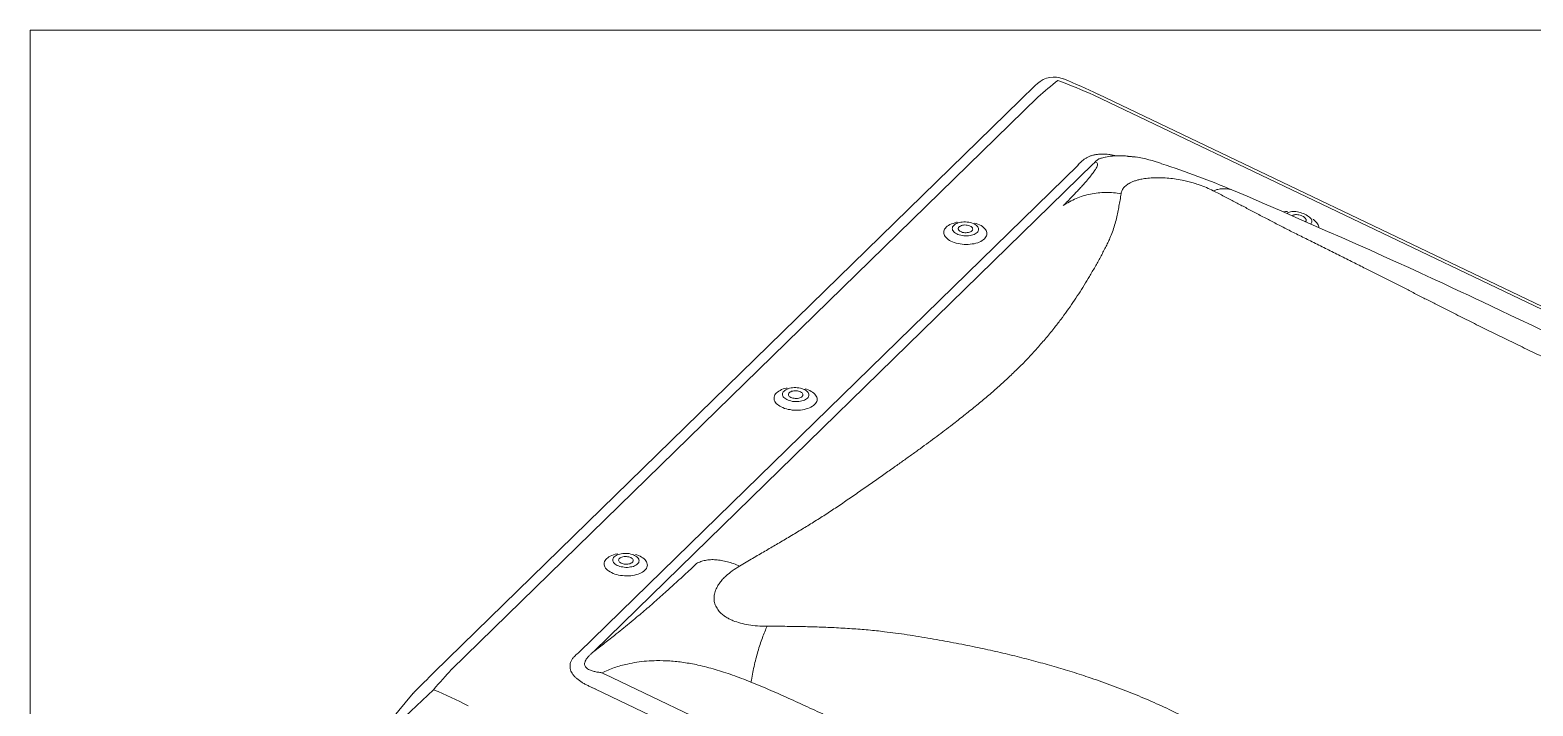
# Model space of a CAD drawing. Header units: millimetres. Extents: x -435 to 27166, y -19117 to 26500.
# Drawn here: x 26012.5 to 26058.98, y 19593.06 to 19613.96 of the extents above; entities that cross this region are included whole.
import ezdxf

# ---------------------------------------------------------------- set-up
doc = ezdxf.new("R2010")
doc.units = ezdxf.units.MM
doc.layers.add('Daglichtkoepel_Bitumen-P1-v1DWG_dwg', color=8, linetype='Continuous', lineweight=13)
doc.layers.add('VELUX_INFO', color=250, linetype='Continuous', lineweight=13)

# ---------------------------------------------------------------- blocks, each defined once
blk = doc.blocks.new('Daglichtkoepel_Bitumen-P1-v1DWG_dwg-3211646-Details Appartement')
at = {"layer": 'VELUX_INFO', "color": 10}
for p, q in [((50942.7, 35758.9), (50482.2, 35309.4)), ((50956.6, 35761.4), (50496.1, 35311.9)), ((51854.2, 35354.8), (51000.7, 35762.8)), ((51857.4, 35355.6), (51003.9, 35763.7)), ((50596, 35325.2), (50988.2, 35707.9)), ((51000.2, 35709), (50608.1, 35326.3)), ((50989.2, 35709.1), (50990.1, 35710)), ((50593.8, 35323.2), (50594.7, 35324.1)), ((50606.9, 35297.4), (50605.2, 35298.2)), ((50616.4, 35308.2), (51343.2, 34960.8)), ((51336.1, 34949), (50609.2, 35296.4))]:
    blk.add_line(p, q, dxfattribs=at)
at = {"layer": 'VELUX_INFO', "flags": 128}
blk.add_lwpolyline([(50165, 35814), (53340, 35814), (53340, 34671), (50165, 34671)], close=True, dxfattribs=at)
at = {"layer": 'VELUX_INFO', "color": 10, "flags": 128}
for points in [[(51009.5, 35714.2), (51006.6, 35713.5), (51006.7, 35713.5)], [(51033.8, 35714.3), (51031.9, 35714.5), (51030.2, 35714.7), (51028.8, 35714.8), (51027.6, 35714.9), (51026.5, 35715), (51025.5, 35715.1), (51024.9, 35715.1), (51024.4, 35715.1), (51023.9, 35715.2), (51023.4, 35715.2), (51022.8, 35715.2), (51022.1, 35715.2), (51021.1, 35715.2), (51020.3, 35715.2), (51019.3, 35715.2), (51018.6, 35715.2), (51017.9, 35715.2), (51017.3, 35715.2), (51016.6, 35715.1), (51016, 35715.1), (51015.4, 35715), (51014.6, 35715), (51013.6, 35714.9), (51012.5, 35714.7), (51011.2, 35714.5), (51009.7, 35714.2)], [(51354.1, 35577.6), (51344.7, 35582.2), (51335.6, 35586.5), (51327.7, 35590.2), (51320.1, 35593.8), (51312.9, 35597.2), (51306, 35600.5), (51300.6, 35603), (51295, 35605.7), (51289, 35608.5), (51282.7, 35611.4), (51274.7, 35615.1), (51266.3, 35619), (51257.4, 35623.1), (51248.1, 35627.4), (51238.3, 35631.8), (51228, 35636.5), (51217.3, 35641.3), (51206.4, 35646.2), (51195.3, 35651), (51184.2, 35655.9), (51172.9, 35660.8), (51161.6, 35665.8), (51148.2, 35671.7), (51134.7, 35677.6), (51121, 35683.5), (51110.4, 35687.9)], [(51152.4, 35669.9), (51152.5, 35670), (51153, 35670.4), (51153.6, 35670.7), (51154.3, 35671), (51155.1, 35671.3), (51156.1, 35671.4), (51157.1, 35671.5), (51158.2, 35671.5), (51159.3, 35671.4), (51160.5, 35671.2), (51161.7, 35671), (51162.9, 35670.6), (51164.1, 35670.3), (51165.2, 35669.8), (51166.4, 35669.3), (51167.4, 35668.8), (51168.4, 35668.2), (51169.2, 35667.6), (51170, 35667), (51170.7, 35666.3), (51171.2, 35665.7), (51171.6, 35665), (51171.8, 35664.4), (51171.9, 35663.8), (51171.9, 35663.2), (51171.7, 35662.7), (51171.4, 35662.2), (51170.9, 35661.8), (51170.8, 35661.8)], [(51156.6, 35668), (51156.8, 35668.3), (51157.2, 35668.6), (51157.7, 35668.8), (51158.4, 35669), (51159.1, 35669.1), (51159.9, 35669.1), (51160.8, 35669), (51161.7, 35668.8), (51162.6, 35668.6), (51163.5, 35668.3), (51164.4, 35667.9), (51165.2, 35667.5), (51165.8, 35667), (51166.4, 35666.5), (51166.9, 35666.1), (51167.2, 35665.6), (51167.4, 35665.1), (51167.4, 35664.7), (51167.3, 35664.3), (51167.1, 35663.9), (51166.7, 35663.6)], [(51177.3, 35658.9), (51177.3, 35659.4), (51177.1, 35660.2), (51176.8, 35661), (51176.3, 35661.8), (51175.7, 35662.7), (51175, 35663.5), (51174.1, 35664.3), (51173.1, 35665.1), (51172.7, 35665.5)], [(50893.2, 35663.1), (50892.8, 35663), (50891.3, 35662.6), (50890, 35662.2), (50888.7, 35661.7), (50887.5, 35661.2), (50886.4, 35660.6), (50885.5, 35659.9), (50884.7, 35659.2), (50884, 35658.4), (50883.4, 35657.6), (50883, 35656.8), (50882.8, 35656), (50882.7, 35655.1), (50882.8, 35654.3), (50883, 35653.4), (50883.4, 35652.6), (50883.9, 35651.8), (50884.5, 35651), (50885.3, 35650.2), (50886.2, 35649.5), (50887.3, 35648.8), (50888.4, 35648.2), (50889.7, 35647.6), (50891, 35647.1), (50892.5, 35646.7), (50894, 35646.3), (50895.5, 35646), (50897.1, 35645.8), (50898.7, 35645.7), (50900.3, 35645.6), (50901.9, 35645.7), (50903.5, 35645.8), (50905, 35646), (50906.5, 35646.2), (50908, 35646.6), (50909.4, 35647), (50910.6, 35647.5), (50911.8, 35648), (50912.9, 35648.6), (50913.8, 35649.3), (50914.6, 35650), (50915.3, 35650.8), (50915.9, 35651.6), (50916.3, 35652.4), (50916.5, 35653.2), (50916.6, 35654.1), (50916.5, 35654.9), (50916.3, 35655.8), (50916, 35656.6), (50915.5, 35657.4), (50914.8, 35658.2), (50914, 35659), (50913.1, 35659.7), (50912, 35660.4), (50910.9, 35661), (50909.6, 35661.6), (50908.3, 35662.1), (50907.2, 35662.4)], [(50759.8, 35532.9), (50759.4, 35532.8), (50758, 35532.5), (50756.6, 35532.1), (50755.3, 35531.6), (50754.1, 35531), (50753.1, 35530.4), (50752.1, 35529.7), (50751.3, 35529), (50750.6, 35528.3), (50750.1, 35527.5), (50749.7, 35526.7), (50749.4, 35525.8), (50749.4, 35525), (50749.4, 35524.1), (50749.6, 35523.3), (50750, 35522.4), (50750.5, 35521.6), (50751.2, 35520.8), (50752, 35520), (50752.9, 35519.3), (50753.9, 35518.6), (50755.1, 35518), (50756.3, 35517.5), (50757.7, 35516.9), (50759.1, 35516.5), (50760.6, 35516.1), (50762.1, 35515.9), (50763.7, 35515.6), (50765.3, 35515.5), (50766.9, 35515.5), (50768.5, 35515.5), (50770.1, 35515.6), (50771.7, 35515.8), (50773.2, 35516.1), (50774.6, 35516.4), (50776, 35516.8), (50777.3, 35517.3), (50778.4, 35517.9), (50779.5, 35518.5), (50780.5, 35519.1), (50781.3, 35519.9), (50782, 35520.6), (50782.5, 35521.4), (50782.9, 35522.2), (50783.2, 35523.1), (50783.2, 35523.9), (50783.2, 35524.8), (50783, 35525.6), (50782.6, 35526.5), (50782.1, 35527.3), (50781.4, 35528.1), (50780.6, 35528.8), (50779.7, 35529.6), (50778.7, 35530.2), (50777.5, 35530.9), (50776.3, 35531.4), (50774.9, 35531.9), (50773.8, 35532.3)], [(50626.4, 35402.7), (50626.1, 35402.7), (50624.6, 35402.3), (50623.2, 35401.9), (50622, 35401.4), (50620.8, 35400.9), (50619.7, 35400.2), (50618.8, 35399.6), (50618, 35398.9), (50617.3, 35398.1), (50616.7, 35397.3), (50616.3, 35396.5), (50616.1, 35395.7), (50616, 35394.8), (50616.1, 35394), (50616.3, 35393.1), (50616.6, 35392.3), (50617.1, 35391.4), (50617.8, 35390.7), (50618.6, 35389.9), (50619.5, 35389.2), (50620.6, 35388.5), (50621.7, 35387.9), (50623, 35387.3), (50624.3, 35386.8), (50625.8, 35386.4), (50627.2, 35386), (50628.8, 35385.7), (50630.4, 35385.5), (50632, 35385.4), (50633.6, 35385.3), (50635.2, 35385.3), (50636.8, 35385.4), (50638.3, 35385.6), (50639.8, 35385.9), (50641.3, 35386.3), (50642.6, 35386.7), (50643.9, 35387.2), (50645.1, 35387.7), (50646.2, 35388.3), (50647.1, 35389), (50647.9, 35389.7), (50648.6, 35390.5), (50649.2, 35391.2), (50649.6, 35392.1), (50649.8, 35392.9), (50649.9, 35393.7), (50649.8, 35394.6), (50649.6, 35395.5), (50649.2, 35396.3), (50648.7, 35397.1), (50648.1, 35397.9), (50647.3, 35398.7), (50646.4, 35399.4), (50645.3, 35400.1), (50644.2, 35400.7), (50642.9, 35401.3), (50641.6, 35401.8), (50640.5, 35402.1)], [(50466, 35293.3), (50419.5, 35237.3), (50481.9, 35295.9)]]:
    blk.add_lwpolyline(points, dxfattribs=at)
for points in [[(50908.9, 35655), (50908.3, 35654.5), (50907.5, 35654), (50906.6, 35653.5), (50905.6, 35653.2), (50904.6, 35652.9), (50903.4, 35652.6), (50902.2, 35652.5), (50901, 35652.4), (50899.8, 35652.4), (50898.5, 35652.4), (50897.3, 35652.6), (50896.1, 35652.8), (50894.9, 35653.1), (50893.9, 35653.5), (50892.9, 35653.9), (50892, 35654.4), (50891.2, 35655), (50890.6, 35655.5), (50890.1, 35656.2), (50889.7, 35656.8), (50889.5, 35657.5), (50889.4, 35658.1), (50889.5, 35658.8), (50889.7, 35659.4), (50890.1, 35660.1), (50890.6, 35660.6), (50891.3, 35661.2), (50892, 35661.7), (50892.9, 35662.1), (50893.9, 35662.5), (50895, 35662.8), (50896.1, 35663.1), (50897.3, 35663.2), (50898.6, 35663.3), (50899.8, 35663.3), (50901, 35663.2), (50902.3, 35663.1), (50903.5, 35662.9), (50904.6, 35662.6), (50905.7, 35662.2), (50906.7, 35661.7), (50907.5, 35661.3), (50908.3, 35660.7), (50909, 35660.1), (50909.5, 35659.5), (50909.8, 35658.9), (50910.1, 35658.2), (50910.1, 35657.6), (50910, 35656.9), (50909.8, 35656.3), (50909.4, 35655.6)], [(50904.8, 35656.3), (50904.3, 35655.9), (50903.7, 35655.5), (50902.9, 35655.2), (50902.1, 35655), (50901.2, 35654.9), (50900.3, 35654.8), (50899.4, 35654.8), (50898.4, 35654.9), (50897.5, 35655.1), (50896.7, 35655.4), (50896, 35655.7), (50895.3, 35656.1), (50894.8, 35656.5), (50894.4, 35657), (50894.2, 35657.5), (50894.1, 35658), (50894.1, 35658.5), (50894.4, 35658.9), (50894.7, 35659.4), (50895.2, 35659.8), (50895.9, 35660.1), (50896.6, 35660.4), (50897.4, 35660.7), (50898.3, 35660.8), (50899.2, 35660.9), (50900.2, 35660.8), (50901.1, 35660.7), (50902, 35660.6), (50902.9, 35660.3), (50903.6, 35660), (50904.2, 35659.6), (50904.8, 35659.2), (50905.2, 35658.7), (50905.4, 35658.2), (50905.5, 35657.7), (50905.4, 35657.2), (50905.2, 35656.7)], [(50775.6, 35524.9), (50774.9, 35524.3), (50774.1, 35523.8), (50773.3, 35523.4), (50772.3, 35523), (50771.2, 35522.7), (50770.1, 35522.5), (50768.9, 35522.3), (50767.6, 35522.2), (50766.4, 35522.2), (50765.1, 35522.3), (50763.9, 35522.4), (50762.7, 35522.7), (50761.6, 35523), (50760.5, 35523.3), (50759.5, 35523.8), (50758.7, 35524.3), (50757.9, 35524.8), (50757.2, 35525.4), (50756.7, 35526), (50756.4, 35526.6), (50756.1, 35527.3), (50756.1, 35528), (50756.1, 35528.6), (50756.4, 35529.3), (50756.7, 35529.9), (50757.3, 35530.5), (50757.9, 35531), (50758.7, 35531.5), (50759.6, 35532), (50760.6, 35532.3), (50761.6, 35532.7), (50762.8, 35532.9), (50764, 35533.1), (50765.2, 35533.2), (50766.4, 35533.2), (50767.7, 35533.1), (50768.9, 35532.9), (50770.1, 35532.7), (50771.3, 35532.4), (50772.3, 35532), (50773.3, 35531.6), (50774.2, 35531.1), (50775, 35530.6), (50775.6, 35530), (50776.1, 35529.4), (50776.5, 35528.7), (50776.7, 35528.1), (50776.8, 35527.4), (50776.7, 35526.7), (50776.5, 35526.1), (50776.1, 35525.5)], [(50771.5, 35526.1), (50771, 35525.7), (50770.3, 35525.4), (50769.6, 35525.1), (50768.8, 35524.9), (50767.9, 35524.7), (50766.9, 35524.7), (50766, 35524.7), (50765.1, 35524.8), (50764.2, 35525), (50763.3, 35525.2), (50762.6, 35525.5), (50761.9, 35525.9), (50761.4, 35526.3), (50761, 35526.8), (50760.8, 35527.3), (50760.7, 35527.8), (50760.8, 35528.3), (50761, 35528.8), (50761.4, 35529.2), (50761.9, 35529.6), (50762.5, 35530), (50763.2, 35530.3), (50764.1, 35530.5), (50765, 35530.6), (50765.9, 35530.7), (50766.8, 35530.7), (50767.8, 35530.6), (50768.7, 35530.4), (50769.5, 35530.1), (50770.2, 35529.8), (50770.9, 35529.4), (50771.4, 35529), (50771.8, 35528.5), (50772, 35528.1), (50772.1, 35527.6), (50772.1, 35527.1), (50771.8, 35526.6)], [(50642.2, 35394.7), (50641.6, 35394.2), (50640.8, 35393.7), (50639.9, 35393.2), (50638.9, 35392.8), (50637.8, 35392.5), (50636.7, 35392.3), (50635.5, 35392.1), (50634.3, 35392), (50633, 35392), (50631.8, 35392.1), (50630.6, 35392.3), (50629.4, 35392.5), (50628.2, 35392.8), (50627.2, 35393.2), (50626.2, 35393.6), (50625.3, 35394.1), (50624.5, 35394.6), (50623.9, 35395.2), (50623.4, 35395.8), (50623, 35396.5), (50622.8, 35397.1), (50622.7, 35397.8), (50622.8, 35398.5), (50623, 35399.1), (50623.4, 35399.7), (50623.9, 35400.3), (50624.6, 35400.9), (50625.3, 35401.4), (50626.2, 35401.8), (50627.2, 35402.2), (50628.3, 35402.5), (50629.4, 35402.7), (50630.6, 35402.9), (50631.8, 35403), (50633.1, 35403), (50634.3, 35402.9), (50635.6, 35402.8), (50636.8, 35402.5), (50637.9, 35402.2), (50639, 35401.9), (50639.9, 35401.4), (50640.8, 35400.9), (50641.6, 35400.4), (50642.2, 35399.8), (50642.7, 35399.2), (50643.1, 35398.5), (50643.3, 35397.9), (50643.4, 35397.2), (50643.3, 35396.6), (50643.1, 35395.9), (50642.7, 35395.3)], [(50638.1, 35396), (50637.6, 35395.6), (50637, 35395.2), (50636.2, 35394.9), (50635.4, 35394.7), (50634.5, 35394.6), (50633.6, 35394.5), (50632.6, 35394.5), (50631.7, 35394.6), (50630.8, 35394.8), (50630, 35395), (50629.2, 35395.4), (50628.6, 35395.8), (50628.1, 35396.2), (50627.7, 35396.6), (50627.4, 35397.1), (50627.3, 35397.6), (50627.4, 35398.1), (50627.6, 35398.6), (50628, 35399.1), (50628.5, 35399.5), (50629.1, 35399.8), (50629.9, 35400.1), (50630.7, 35400.3), (50631.6, 35400.5), (50632.5, 35400.5), (50633.5, 35400.5), (50634.4, 35400.4), (50635.3, 35400.2), (50636.1, 35400), (50636.9, 35399.7), (50637.5, 35399.3), (50638.1, 35398.9), (50638.4, 35398.4), (50638.7, 35397.9), (50638.8, 35397.4), (50638.7, 35396.9), (50638.5, 35396.4)]]:
    blk.add_lwpolyline(points, close=True, dxfattribs=at)
at = {"layer": 'VELUX_INFO', "color": 10}
for centre, radius, start, end in [((51725.6, 34957.2), 1120.6, 133.3527, 134.3214), ((50969.4, 35758.1), 19, 67.6155, 133.332), ((50771.5, 35277.2), 539.1, 64.4666, 67.6278), ((51015.2, 35600.9), 114.9, 70.3483, 80.7415), ((50802.4, 34949.2), 800.4, 67.3672, 71.6871), ((51153.2, 35654.5), 17.1, 91.363, 102.7916), ((51583.8, 34182), 1576.2, 134.3376, 135.106), ((50480.7, 35281.1), 19, 135.082, 140.2326)]:
    blk.add_arc(centre, radius, start, end, dxfattribs=at)
for centre, major_axis, ratio, start_param, end_param in [((50908.7, 35671), (137, 142.3), 0.164538, 0.926389, 1.049487), ((50908.7, 35671), (-241, 76.3), 0.469457, 4.472837, 4.595936), ((50893.3, 35697), (147.6, 124.2), 0.299796, 5.137677, 5.146679), ((50904.8, 35681.9), (165, 132.5), 0.20238, 5.158709, 5.167711), ((50308.6, 35126.3), (320.8, 234), 0.046286, 5.77952, 5.788522), ((50320.1, 35111.2), (318.8, 252.8), 0.054765, 5.786085, 5.795087), ((50357.2, 35132.7), (175.1, 215.3), 0.033232, 0.614725, 0.737823), ((50313.8, 35124.7), (392.8, 85.3), 0.516569, 0.587526, 0.596528), ((50357.2, 35132.7), (-261.9, 9.5), 0.717478, 4.119108, 4.242207), ((50308.6, 35126.3), (388.6, 80.5), 0.475776, 0.594013, 0.603015)]:
    blk.add_ellipse(centre, major_axis=major_axis, ratio=ratio, start_param=start_param, end_param=end_param, dxfattribs=at)
for points, knots in [([(50990.1, 35710), (50990.5, 35710.4), (50991.5, 35711.3), (50993.1, 35712.6), (50994.9, 35713.7), (50996.9, 35714.7), (50999.1, 35715.5), (51001.6, 35716.1), (51004.2, 35716.5), (51007, 35716.7), (51009.8, 35716.6), (51012.5, 35716.3), (51015.1, 35715.8), (51016.9, 35715.5), (51017.8, 35715.2), (51017.8, 35715.2)], [0, 0, 0, 0, 0.085561, 0.171205, 0.256679, 0.342215, 0.42796, 0.513365, 0.59803, 0.683064, 0.767711, 0.843738, 0.920024, 0.996127, 1, 1, 1, 1]), ([(51006.6, 35713.5), (51006.5, 35713.5), (51005.8, 35713.3), (51005, 35713), (51003.9, 35712.4), (51002.8, 35711.7), (51002.2, 35711), (51001.9, 35710.7)], [0, 0, 0, 0, 0.0553697, 0.2473426, 0.3894157, 0.6928105, 1, 1, 1, 1]), ([(51009.7, 35714.2), (51009.7, 35714.2), (51009.6, 35714.2), (51009.6, 35714.2), (51009.5, 35714.2)], [0, 0, 0, 0, 0.131725, 1, 1, 1, 1]), ([(51033.7, 35714.2), (51033.1, 35714.3), (51031, 35714.6), (51028.9, 35714.6), (51027.4, 35714.6)], [0, 0, 0, 0, 0.289248, 1, 1, 1, 1]), ([(50976.6, 35676.1), (50977.8, 35677.3), (50980.1, 35679.6), (50983.3, 35683), (50986.3, 35686.1), (50989, 35688.9), (50991.5, 35691.7), (50994.4, 35694.9), (50997.4, 35698.4), (51000.1, 35701.9), (51001.3, 35703.7), (51001.9, 35704.6)], [0, 0, 0, 0, 0.103556, 0.203064, 0.298582, 0.390173, 0.477909, 0.571719, 0.721306, 0.863816, 1, 1, 1, 1]), ([(51001.8, 35710.7), (51001.8, 35710.7), (51001.7, 35710.4), (51001.6, 35710.3), (51001.5, 35710.2), (51001.5, 35710.2)], [0, 0, 0, 0, 0.000038, 0.999957, 1, 1, 1, 1]), ([(51001.9, 35704.6), (51002.3, 35705.3), (51003, 35706.5), (51003.5, 35707.9), (51003.6, 35709.1), (51003.1, 35710.1), (51002, 35710.2), (51001.5, 35710.2)], [0, 0, 0, 0, 0.1764214, 0.3495564, 0.5201907, 0.7605725, 1, 1, 1, 1]), ([(51048.3, 35698), (51046.5, 35697.9), (51042.9, 35697.7), (51038.6, 35697.1), (51035.2, 35696.3), (51032.5, 35695.5), (51029.6, 35694.3), (51026.8, 35692.7), (51024.3, 35690.6), (51022.7, 35688.2), (51022.3, 35686.4), (51022, 35685.5)], [0, 0, 0, 0, 0.110465, 0.220685, 0.295419, 0.372021, 0.451216, 0.579303, 0.712009, 0.851589, 1, 1, 1, 1]), ([(51094.4, 35687.8), (51092.7, 35688.6), (51089.3, 35690.3), (51084.2, 35692.2), (51079.6, 35693.7), (51075.5, 35694.8), (51070.9, 35695.9), (51065.5, 35696.9), (51059.6, 35697.7), (51053.8, 35698.1), (51050.1, 35698), (51048.3, 35698)], [0, 0, 0, 0, 0.148389, 0.287963, 0.377106, 0.463854, 0.548912, 0.666611, 0.77929, 0.889516, 1, 1, 1, 1]), ([(51094.4, 35687.8), (51095.6, 35688.2), (51098.1, 35689), (51101.6, 35689.5), (51105.1, 35689.4), (51108.1, 35688.9), (51109.8, 35688.2), (51110.4, 35687.9)], [0, 0, 0, 0, 0.211318, 0.425456, 0.641539, 0.858592, 1, 1, 1, 1]), ([(51649.9, 35422.3), (51645.7, 35424.2), (51637.5, 35427.9), (51625.6, 35433.2), (51613.8, 35438.4), (51601.8, 35443.7), (51589.5, 35449.1), (51577.4, 35454.5), (51566.7, 35459.4), (51557.3, 35463.7), (51548.9, 35467.6), (51540.3, 35471.6), (51531.7, 35475.6), (51523.2, 35479.5), (51514.8, 35483.4), (51506.6, 35487.1), (51496.2, 35491.9), (51483.7, 35497.5), (51469.2, 35504.1), (51455, 35510.5), (51441.1, 35516.8), (51427.3, 35523.1), (51412.4, 35529.8), (51396.7, 35537), (51380.4, 35544.5), (51364.4, 35552), (51349.5, 35559.1), (51335.4, 35565.9), (51322.3, 35572.2), (51309.3, 35578.6), (51296.4, 35585.1), (51283.5, 35591.5), (51272.3, 35597.2), (51262.7, 35602), (51254.6, 35606.2), (51246.3, 35610.4), (51238.1, 35614.6), (51229.7, 35618.8), (51221.3, 35623.1), (51212.3, 35627.6), (51202.8, 35632.4), (51192.7, 35637.5), (51182.4, 35642.6), (51172.2, 35647.7), (51162.2, 35652.6), (51152.8, 35657.3), (51144, 35661.9), (51135.5, 35666.3), (51127.1, 35670.7), (51119, 35675), (51111, 35679.2), (51102.9, 35683.5), (51097.3, 35686.3), (51094.4, 35687.8)], [0, 0, 0, 0, 0.021053, 0.040797, 0.059247, 0.079452, 0.100281, 0.120064, 0.139429, 0.152876, 0.166726, 0.180972, 0.19531, 0.209309, 0.223084, 0.236642, 0.249992, 0.274443, 0.298297, 0.321628, 0.34452, 0.367068, 0.390591, 0.418441, 0.445738, 0.472809, 0.499999, 0.523082, 0.546044, 0.569095, 0.592442, 0.616277, 0.639342, 0.65455, 0.669912, 0.685458, 0.701217, 0.717213, 0.73347, 0.750008, 0.76949, 0.789425, 0.809837, 0.83071, 0.850826, 0.870095, 0.888925, 0.906964, 0.925849, 0.944228, 0.961679, 0.980265, 1, 1, 1, 1]), ([(51022, 35685.5), (51021.8, 35683.8), (51021.3, 35680.6), (51020.4, 35675.8), (51019.5, 35670.9), (51018.4, 35665.9), (51017, 35660.8), (51015.3, 35655.6), (51013.5, 35651), (51011.6, 35646.9), (51009.8, 35643.3), (51007.8, 35639.5), (51005.8, 35635.7), (51003.7, 35631.8), (51001.6, 35628.1), (50999.4, 35624.3), (50996.6, 35619.5), (50993.1, 35613.7), (50988.8, 35606.9), (50984.3, 35600.1), (50979.6, 35593.4), (50974.6, 35586.6), (50968.9, 35579.3), (50962.5, 35571.4), (50955.3, 35563.1), (50947.6, 35554.8), (50939.8, 35547), (50932, 35539.6), (50924.2, 35532.5), (50916.1, 35525.5), (50907.5, 35518.4), (50898.6, 35511.3), (50890.6, 35504.9), (50883.4, 35499.5), (50877.2, 35494.8), (50870.7, 35490), (50864.1, 35485.2), (50857.3, 35480.3), (50850.3, 35475.3), (50842.7, 35469.9), (50834.5, 35464.1), (50825.6, 35457.9), (50816.4, 35451.5), (50807.1, 35445), (50797.8, 35438.7), (50788.6, 35432.6), (50779.4, 35426.9), (50770.2, 35421.2), (50760.8, 35415.6), (50751.5, 35410.1), (50742.1, 35404.6), (50732.4, 35399), (50725.8, 35395), (50722.4, 35393)], [0, 0, 0, 0, 0.021053, 0.040797, 0.059247, 0.079452, 0.100281, 0.120064, 0.139429, 0.152876, 0.166726, 0.180972, 0.19531, 0.209309, 0.223084, 0.236642, 0.249992, 0.274443, 0.298297, 0.321628, 0.34452, 0.367068, 0.390591, 0.418441, 0.445738, 0.472809, 0.499999, 0.523082, 0.546044, 0.569095, 0.592442, 0.616277, 0.639342, 0.65455, 0.669912, 0.685458, 0.701217, 0.717213, 0.73347, 0.750008, 0.76949, 0.789425, 0.809837, 0.83071, 0.850826, 0.870095, 0.888925, 0.906964, 0.925849, 0.944228, 0.961679, 0.980265, 1, 1, 1, 1]), ([(51022, 35685.5), (51020, 35685.8), (51016, 35686.4), (51010, 35686.6), (51003.9, 35686.2), (50997.9, 35685.3), (50992.1, 35683.8), (50986.6, 35681.8), (50981.4, 35679.2), (50978.2, 35677.2), (50976.6, 35676.1)], [0, 0, 0, 0, 0.123057, 0.247766, 0.373599, 0.500003, 0.626406, 0.752239, 0.876945, 1, 1, 1, 1]), ([(50641.5, 35352.8), (50643.1, 35354.2), (50646.3, 35356.9), (50651, 35360.9), (50655.7, 35365), (50660.4, 35369.1), (50664.9, 35373.1), (50670, 35377.8), (50675.7, 35383), (50682.2, 35389), (50686.4, 35393), (50688.6, 35395.1)], [0, 0, 0, 0, 0.085973, 0.174392, 0.265467, 0.359387, 0.456329, 0.546794, 0.688091, 0.839079, 1, 1, 1, 1]), ([(50722.4, 35393), (50720.8, 35393.7), (50717.5, 35395.1), (50712.8, 35396.5), (50708.1, 35397.5), (50703.6, 35398.1), (50699.4, 35398.1), (50695.4, 35397.6), (50691.8, 35396.6), (50689.7, 35395.6), (50688.6, 35395.1)], [0, 0, 0, 0, 0.123067, 0.247776, 0.373617, 0.500025, 0.62639, 0.752192, 0.876919, 1, 1, 1, 1]), ([(50722.4, 35393), (50720.4, 35391.8), (50716.6, 35389.4), (50712.2, 35385.8), (50709, 35382.7), (50706.7, 35379.9), (50704.6, 35376.7), (50703, 35373.1), (50702.2, 35369.1), (50702.3, 35365.3), (50703.2, 35362.8), (50703.6, 35361.6)], [0, 0, 0, 0, 0.148389, 0.287963, 0.377106, 0.463855, 0.548912, 0.666611, 0.77929, 0.889516, 1, 1, 1, 1]), ([(50703.6, 35361.6), (50704.3, 35360.5), (50705.5, 35358.1), (50708.3, 35355.4), (50711.1, 35353.3), (50714, 35351.6), (50717.9, 35349.8), (50723, 35348.1), (50729.4, 35346.8), (50736.5, 35345.9), (50741.5, 35345.8), (50744, 35345.8)], [0, 0, 0, 0, 0.110465, 0.220685, 0.295419, 0.372021, 0.451216, 0.579303, 0.712009, 0.85159, 1, 1, 1, 1]), ([(50606.8, 35325.1), (50609.7, 35327.3), (50615.5, 35331.8), (50623.2, 35337.9), (50630, 35343.3), (50635.8, 35348.1), (50639.6, 35351.2), (50641.5, 35352.8)], [0, 0, 0, 0, 0.2394275, 0.4798098, 0.6504437, 0.8235785, 1, 1, 1, 1]), ([(50731.3, 35301.9), (50731.7, 35304), (50732.4, 35308.1), (50733.7, 35314.2), (50735.1, 35320.2), (50736.7, 35326), (50738.4, 35331.5), (50740.2, 35336.7), (50742.1, 35341.5), (50743.4, 35344.4), (50744, 35345.8)], [0, 0, 0, 0, 0.123081, 0.247808, 0.37361, 0.499976, 0.626383, 0.752224, 0.876933, 1, 1, 1, 1]), ([(50744, 35345.8), (50748.7, 35345.8), (50757.7, 35345.7), (50770.8, 35345.6), (50783.7, 35345.2), (50796.8, 35344.7), (50810.2, 35343.9), (50823.4, 35342.9), (50834.9, 35341.7), (50845, 35340.4), (50854, 35339.1), (50863.2, 35337.7), (50872.4, 35336.1), (50881.4, 35334.5), (50890.3, 35332.9), (50899, 35331.2), (50910, 35329), (50923.2, 35326.1), (50938.4, 35322.5), (50953.2, 35318.7), (50967.6, 35314.7), (50981.9, 35310.5), (50997.2, 35305.5), (51013.2, 35299.9), (51029.8, 35293.6), (51046, 35286.8), (51061, 35279.9), (51075, 35272.9), (51088, 35266.1), (51100.8, 35258.8), (51113.5, 35251.2), (51125.9, 35243.2), (51136.8, 35236), (51146, 35229.6), (51153.8, 35223.9), (51161.7, 35218.1), (51169.5, 35212.1), (51177.4, 35205.9), (51185.3, 35199.5), (51193.7, 35192.6), (51202.6, 35185), (51212, 35176.8), (51221.5, 35168.2), (51230.9, 35159.5), (51239.9, 35150.8), (51248.4, 35142.2), (51256.3, 35133.7), (51263.9, 35125.1), (51271.2, 35116.4), (51278.3, 35107.7), (51285.2, 35098.9), (51292.3, 35089.8), (51297, 35083.5), (51299.5, 35080.3)], [0, 0, 0, 0, 0.021053, 0.040797, 0.059247, 0.079452, 0.100281, 0.120064, 0.139429, 0.152876, 0.166726, 0.180972, 0.19531, 0.209309, 0.223084, 0.236642, 0.249992, 0.274443, 0.298297, 0.321628, 0.34452, 0.367069, 0.390591, 0.418441, 0.445738, 0.472809, 0.499999, 0.523082, 0.546044, 0.569096, 0.592442, 0.616277, 0.639342, 0.65455, 0.669912, 0.685458, 0.701217, 0.717213, 0.73347, 0.750008, 0.76949, 0.789425, 0.809837, 0.83071, 0.850826, 0.870095, 0.888925, 0.906964, 0.925849, 0.944228, 0.961679, 0.980265, 1, 1, 1, 1]), ([(50605.2, 35298.2), (50604.4, 35298.6), (50602.6, 35299.4), (50600.2, 35300.7), (50597.8, 35302.1), (50595.7, 35303.7), (50593.7, 35305.3), (50592.1, 35307), (50590.8, 35308.8), (50589.8, 35310.6), (50589.3, 35312.4), (50589.1, 35314.1), (50589.2, 35315.7), (50589.6, 35317.5), (50590.5, 35319.4), (50591.9, 35321.4), (50593.2, 35322.6), (50593.8, 35323.2)], [0, 0, 0, 0, 0.064315, 0.128693, 0.192943, 0.257239, 0.321693, 0.385891, 0.449533, 0.513452, 0.577081, 0.634229, 0.691573, 0.748778, 0.832334, 0.916236, 1, 1, 1, 1]), ([(50605.9, 35324.2), (50605.7, 35324.1), (50605.1, 35323.5), (50603.9, 35322.3), (50602.5, 35320.7), (50601.5, 35319.2), (50600.9, 35317.8), (50600.6, 35316.7), (50600.6, 35315.7), (50600.8, 35314.8), (50601.3, 35313.8), (50602.2, 35312.8), (50603.6, 35311.8), (50605.1, 35311.2), (50607, 35310.5), (50609.5, 35309.9), (50611.6, 35309.6), (50612.6, 35309.5)], [0, 0, 0, 0, 0.019763, 0.105202, 0.190701, 0.275783, 0.333663, 0.391456, 0.433872, 0.481314, 0.528743, 0.598726, 0.665745, 0.732922, 0.783335, 0.891577, 1, 1, 1, 1]), ([(50606.8, 35325.1), (50606.8, 35325.1), (50606.5, 35324.7), (50606.2, 35324.4), (50605.9, 35324.2), (50605.9, 35324.2)], [0, 0, 0, 0, 0.000028, 0.999962, 1, 1, 1, 1]), ([(50657.1, 35318.8), (50654.5, 35318.7), (50649.3, 35318.5), (50641.7, 35317.6), (50633.3, 35316), (50623.9, 35313.5), (50617.4, 35310.7), (50614.1, 35309.3)], [0, 0, 0, 0, 0.176422, 0.349556, 0.520191, 0.760573, 1, 1, 1, 1]), ([(50731.3, 35301.9), (50728.8, 35302.9), (50724, 35304.8), (50716.9, 35307.4), (50709.9, 35309.8), (50703.2, 35311.9), (50696.5, 35313.7), (50688.3, 35315.7), (50678.6, 35317.4), (50667.7, 35318.7), (50660.6, 35318.7), (50657.1, 35318.8)], [0, 0, 0, 0, 0.103556, 0.203064, 0.298582, 0.390173, 0.477909, 0.571719, 0.721306, 0.863816, 1, 1, 1, 1]), ([(50612.6, 35309.5), (50612.6, 35309.5), (50613.1, 35309.5), (50613.6, 35309.4), (50614.1, 35309.3), (50614.1, 35309.3)], [0, 0, 0, 0, 0.000042, 0.999963, 1, 1, 1, 1]), ([(51265.1, 35046.8), (51263.2, 35047.8), (51259.3, 35049.9), (51253.2, 35053.2), (51246.5, 35056.7), (51239.3, 35060.4), (51232.1, 35064), (51225.1, 35067.6), (51218.4, 35070.9), (51212.7, 35073.8), (51207.9, 35076.2), (51203.9, 35078.2), (51200.1, 35080.1), (51196.4, 35081.9), (51192.8, 35083.8), (51189.4, 35085.6), (51186, 35087.3), (51182.5, 35089.2), (51178.6, 35091.3), (51174.6, 35093.4), (51171, 35095.3), (51168.1, 35096.9), (51165.9, 35098.1), (51163.6, 35099.3), (51161.1, 35100.6), (51157.9, 35102.2), (51154.8, 35103.8), (51151.6, 35105.5), (51148.6, 35107), (51145.8, 35108.4), (51143.2, 35109.7), (51140.5, 35111), (51137.9, 35112.3), (51135.2, 35113.7), (51132.7, 35114.9), (51128.2, 35117.1), (51121.6, 35120.2), (51112.3, 35124.7), (51103.4, 35128.9), (51095.1, 35132.7), (51087.7, 35136.2), (51079.8, 35139.8), (51071.5, 35143.6), (51062.8, 35147.6), (51053.4, 35151.9), (51043.9, 35156.2), (51034.7, 35160.5), (51026.2, 35164.4), (51019, 35167.7), (51013, 35170.5), (51008, 35172.9), (51003.5, 35175), (50999.3, 35177), (50994.7, 35179.2), (50989.1, 35181.9), (50982.3, 35185.2), (50975.5, 35188.6), (50968.9, 35191.8), (50962.6, 35194.9), (50955.9, 35198.3), (50948.8, 35201.8), (50941.3, 35205.5), (50933.8, 35209.3), (50924.6, 35213.9), (50914.2, 35219), (50902.7, 35224.7), (50893.8, 35229.1), (50887.5, 35232.1), (50883.4, 35234.1), (50879.5, 35236), (50875.7, 35237.8), (50872.1, 35239.5), (50868.2, 35241.3), (50861, 35244.7), (50850.9, 35249.3), (50838.2, 35255), (50824.2, 35260.9), (50809, 35267.3), (50793, 35274.5), (50777.6, 35281.5), (50762.4, 35288.6), (50746.9, 35295.4), (50736.5, 35299.8), (50731.3, 35301.9)], [0, 0, 0, 0, 0.010836, 0.022591, 0.035268, 0.048867, 0.063388, 0.076177, 0.08876, 0.101344, 0.108726, 0.116109, 0.123491, 0.130492, 0.136995, 0.144069, 0.15003, 0.156344, 0.164077, 0.172385, 0.179267, 0.184721, 0.189043, 0.191975, 0.197832, 0.203759, 0.209757, 0.215825, 0.221965, 0.226839, 0.231757, 0.236718, 0.241724, 0.246773, 0.251867, 0.256032, 0.271685, 0.289124, 0.30835, 0.321515, 0.335404, 0.350017, 0.365354, 0.381733, 0.398773, 0.417476, 0.434685, 0.450399, 0.46462, 0.474921, 0.484266, 0.492655, 0.500089, 0.507545, 0.518755, 0.531605, 0.546095, 0.557119, 0.568933, 0.581537, 0.594932, 0.609117, 0.623933, 0.637539, 0.661103, 0.682879, 0.70287, 0.71089, 0.718582, 0.725947, 0.732983, 0.739691, 0.74608, 0.755173, 0.779462, 0.802701, 0.825459, 0.857003, 0.886081, 0.914392, 0.942752, 0.971319, 1, 1, 1, 1])]:
    blk.add_open_spline(points, degree=3, knots=knots, dxfattribs=at)

msp = doc.modelspace()

# ---------------------------------------------------------------- block references
at = {"layer": 'Daglichtkoepel_Bitumen-P1-v1DWG_dwg', "color": 250, "xscale": 0.0393700796202811, "yscale": 0.0393700796202811, "zscale": 0.0393700796202811}
msp.add_blockref('Daglichtkoepel_Bitumen-P1-v1DWG_dwg-3211646-Details Appartement', (24037.5, 18203.96), dxfattribs=at)

doc.saveas('drawing.dxf')
